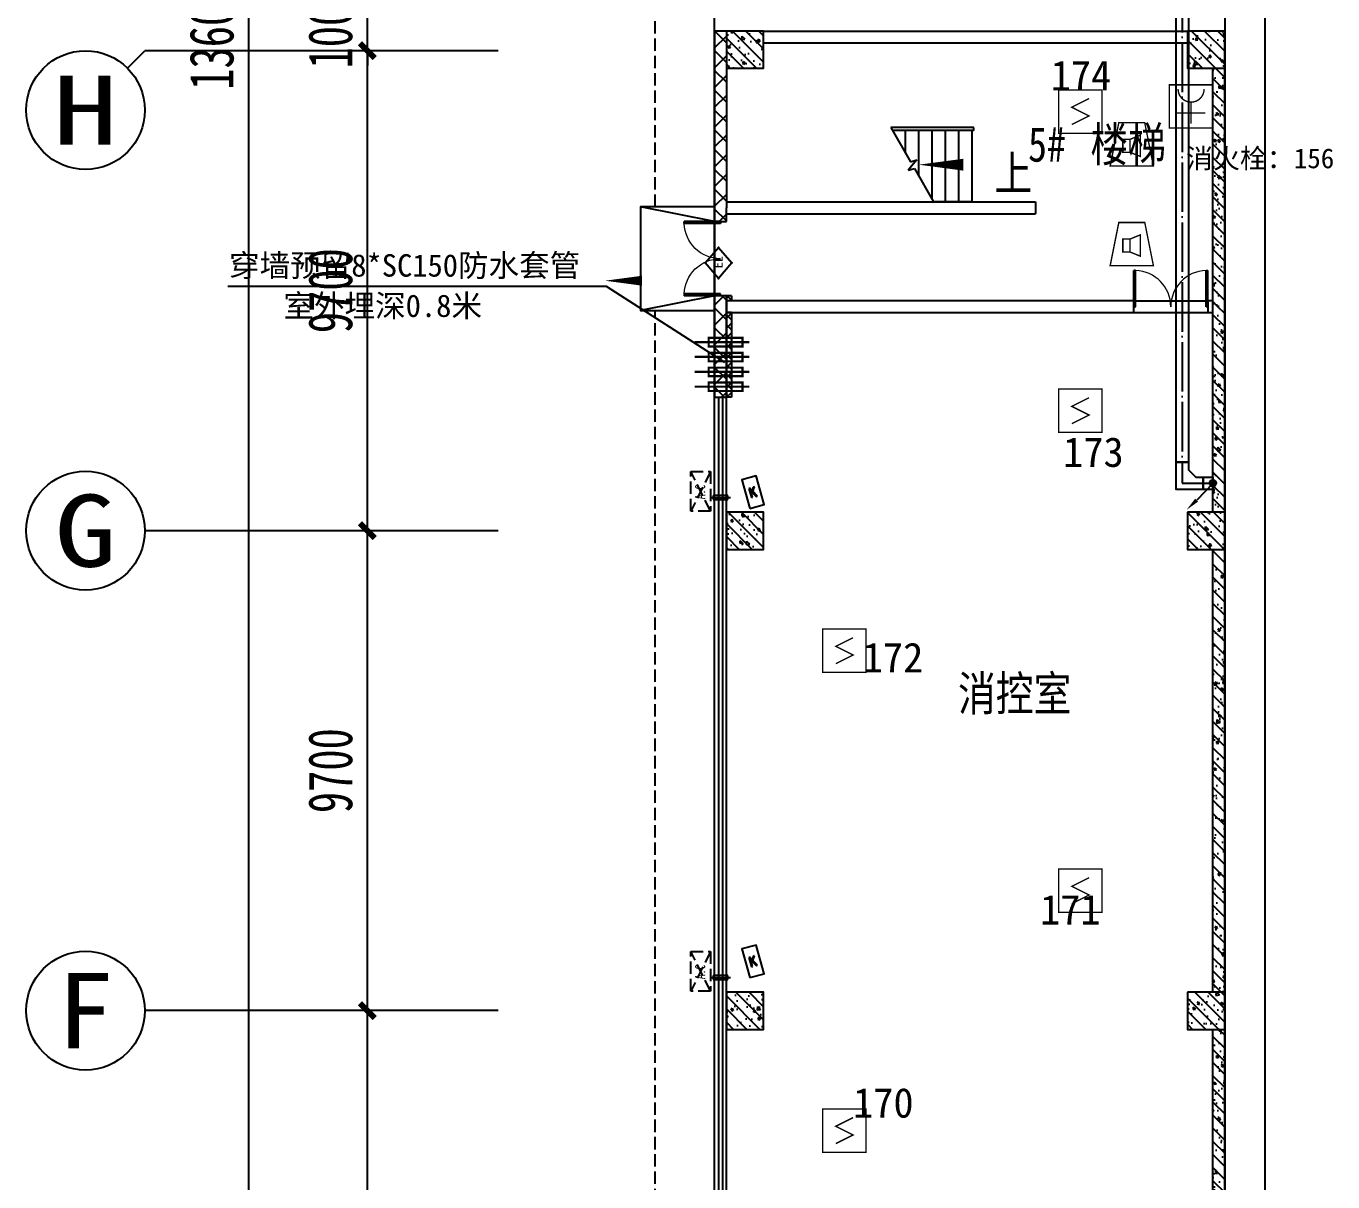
# Model space of a CAD drawing. Header units: millimetres. Extents: x -633009578 to 5705885, y -633235091 to 2571734.
# Drawn here: x 2777554 to 2803976, y 2316911 to 2340267 of the extents above; entities that cross this region are included whole.
import ezdxf
from ezdxf.enums import TextEntityAlignment as Align

# ---------------------------------------------------------------- set-up
doc = ezdxf.new("R2010")
doc.units = ezdxf.units.MM
doc.header["$LTSCALE"] = 1000
doc.header["$MEASUREMENT"] = 0
doc.linetypes.add('DASH', pattern=[0.35, 0.25, -0.1])
doc.linetypes.add('DOTE', pattern=[2.4200000000000004, 2, -0.2, 0.02, -0.2])
doc.layers.get('0').update_dxf_attribs({"color": 9})
for name, color, linetype in [('000000000000电气', 7, 'Continuous'), ('3T_WOOD', 21, 'Continuous'), ('A-COLUM(柱)', 255, 'Continuous'), ('A-DI-S(箭头)', 76, 'Continuous'), ('A-DOOR(门）', 4, 'Continuous'), ('A-EQPM(设备)', 15, 'Continuous'), ('A-F-AREA(计算)', 5, 'Continuous'), ('A-HATH(填充)', 8, 'Continuous'), ('A-LM-QPM(设备)', 8, 'Continuous'), ('A-ST-O(室外)', 54, 'Continuous'), ('A-STAR(楼梯)', 51, 'Continuous'), ('A-TEXT(房间)', 243, 'Continuous'), ('A-WA-J(剪力墙)', 254, 'Continuous'), ('A-WALL(墙)', 255, 'Continuous'), ('A-WINDOW（窗）', 4, 'Continuous'), ('AXIS_TEXT', 7, 'Continuous'), ('C-AXIS(轴号)', 3, 'Continuous'), ('DIM_SYMB', 3, 'Continuous'), ('WALL', 9, 'Continuous'), ('电-弱电平面-箭头', 3, 'Continuous'), ('电-强电平面-标注', 3, 'Continuous'), ('电-强电平面-线缆', 3, 'Continuous'), ('电-桥架', 4, 'Continuous'), ('设备-安防', 3, 'Continuous'), ('设备-消防', 3, 'Continuous')]:
    doc.layers.add(name, color=color, linetype=linetype)
doc.styles.add('_TCH_AXIS', font='simhei.ttf', dxfattribs={"bigfont": 'GBCBIG'})
doc.styles.add('_TCH_DIM', font='simhei.ttf', dxfattribs={"width": 0.8, "bigfont": 'hztxt.shx'})
doc.styles.add('_TCH_DIM_T3', font='simhei.ttf', dxfattribs={"width": 0.707, "bigfont": 'GBCBIG'})
doc.styles.add('_TEL_DIM', font='simhei.ttf', dxfattribs={"height": 3.5, "bigfont": 'HZTXT'})
doc.styles.add('COMPLEX', font='simhei.ttf')
doc.styles.add('ELEC-DIM', font='simhei.ttf')
doc.styles.add('IDQSTYLE', font='simhei.ttf', dxfattribs={"width": 0.707, "bigfont": 'hztxt.shx'})
doc.styles.add('TXT', font='simhei.ttf', dxfattribs={"width": 0.8, "bigfont": 'hztxt.shx'})
doc.styles.add('宋体', font='simhei.ttf')
doc.dimstyles.new('_TCH_ARCH&&300', dxfattribs={"dimtxt": 892.5, "dimasz": 300, "dimexe": 750, "dimexo": 900, "dimgap": 300, "dimtad": 1, "dimdec": 0, "dimzin": 0, "dimdsep": 46, "dimtxsty": '_TCH_DIM_T3', "dimblk": 'ARCHTICK', "dimcen": 0.09, "dimclrt": 7, "dimazin": 2, "dimtfac": 1, "dimtdec": 0, "dimtix": 1, "dimtmove": 2, "dimatfit": 3, "dimfxl": 1, "dimtolj": 1, "dimtzin": 0, "dimarcsym": 0})
pattern_1 = [(45, (-830457.9205473666, -3.184366441797465), (-100.0001016555733, 100.0001016555733), []), (135, (-830457.9205473666, -3.184366441797465), (-100.0001016555733, -100.0001016555733), [])]
pattern_2 = [(45, (-830357.9205473666, -3.184366441797465), (-200.0002033111466, 200.0002033111467), []), (135, (-830357.9205473666, -3.184366441797465), (-200.0002033111467, -200.0002033111466), [])]
pattern_3 = [(315, (0, 0), (132.5825214724777, 132.5825214724776), []), (320, (0, 0), (-47.06410123694653, -537.9451369505651), [56.25, -618.75]), (625, (0, 0), (564.1441002750089, 104.0635002097499), [45, -495]), (370.4514, (-3.922005000000009, -44.82876), (517.079656545715, -433.8820362855164), [47.8051425, -525.856584]), (316.1842, (150, -2.755455298081545e-14), (-124.1392607467639, -800.4307864692332), [84.375, -928.125]), (366.6356, (139.65501975, -66.70255875000004), (730.5884031753312, -700.9970291615274), [71.707716, -788.78475]), (621.1842000000001, (150, -2.755455298081545e-14), (730.588950693994, -700.9964588502198), [67.5, -742.5]), (291, (112.5, -75.00000000000001), (-301.9641679990041, -447.6802890888463), [56.25, -618.75]), (596, (112.5, -75.00000000000001), (543.8625337851396, -182.4864989411868), [45, -495]), (341.4514, (87.3362955, -112.30667475), (241.8978725324643, -630.1669714361175), [47.8051425, -525.856584]), (307.5, (0, 0), (249.6703903734836, -9.119891487967951), [0, -488.9999999999999, 0, -502.5, 0, -496.875]), (277.5, (0, 0), (295.8087839117703, -197.3021530816116), [0, -286.5, 0, -477.75, 0, -189.375]), (237.5, (3.072332657360922e-14, 167.25), (-16.91615380078498, -400.3668271293068), [0, -187.5, 0, -585, 0, -776.25]), (227.5, (4.450060306401695e-14, 242.25), (75.07873674923819, -437.3896270067897), [0, -243.75, 0, -388.5, 0, -551.25])]

# ---------------------------------------------------------------- blocks, each defined once
blk = doc.blocks.new('_ArchTick')
at = {"color": 0, "linetype": 'ByBlock', "const_width": 0.4}
blk.add_lwpolyline([(-0.5, -0.5), (0.5, 0.5)], dxfattribs=at)
blk = doc.blocks.new('*D314')
at = {"layer": 'C-AXIS(轴号)', "color": 0, "lineweight": -2, "transparency": 16777216}
for p, q in [((1091976.748846702, 1637418.591094813), (1089481.408816443, 1637418.591094813)), ((1090231.408816443, 1627718.591094813), (1090231.408816443, 1637418.591094813)), ((1091976.748846702, 1627718.591094813), (1089481.408816443, 1627718.591094813))]:
    blk.add_line(p, q, dxfattribs=at)
at = {"layer": 'Defpoints', "color": 0, "transparency": 16777216}
for p in [(1090231.408816443, 1637418.591094813), (1092876.748846702, 1637418.591094813), (1092876.748846702, 1627718.591094813)]:
    blk.add_point(p, dxfattribs=at)
at = {"layer": 'C-AXIS(轴号)', "color": 0, "linetype": 'ByBlock', "lineweight": -2, "transparency": 16777216, "xscale": 300, "yscale": 300, "zscale": 300}
for p, rotation in [((1090231.408816443, 1637418.591094813), 90), ((1090231.408816443, 1627718.591094813), 270)]:
    blk.add_blockref('_ArchTick', p, dxfattribs=dict(at, rotation=rotation))
at = {"layer": 'C-AXIS(轴号)', "color": 7, "transparency": 16777216, "insert": (1089485.158816443, 1632568.591094813), "char_height": 892.5, "attachment_point": 5, "rotation": 90, "style": '_TCH_DIM_T3'}
blk.add_mtext('\\A1;9700', dxfattribs=at)
blk = doc.blocks.new('*D315')
at = {"layer": 'C-AXIS(轴号)', "color": 0, "lineweight": -2, "transparency": 16777216}
for p, q in [((1091976.748846702, 1647118.591094813), (1089481.408816443, 1647118.591094813)), ((1090231.408816443, 1637418.591094813), (1090231.408816443, 1647118.591094813)), ((1091976.748846702, 1637418.591094813), (1089481.408816443, 1637418.591094813))]:
    blk.add_line(p, q, dxfattribs=at)
at = {"layer": 'Defpoints', "color": 0, "transparency": 16777216}
for p in [(1090231.408816443, 1647118.591094813), (1092876.748846702, 1647118.591094813), (1092876.748846702, 1637418.591094813)]:
    blk.add_point(p, dxfattribs=at)
at = {"layer": 'C-AXIS(轴号)', "color": 0, "linetype": 'ByBlock', "lineweight": -2, "transparency": 16777216, "xscale": 300, "yscale": 300, "zscale": 300}
for p, rotation in [((1090231.408816443, 1647118.591094813), 90), ((1090231.408816443, 1637418.591094813), 270)]:
    blk.add_blockref('_ArchTick', p, dxfattribs=dict(at, rotation=rotation))
at = {"layer": 'C-AXIS(轴号)', "color": 7, "transparency": 16777216, "insert": (1089485.158816443, 1642268.591094813), "char_height": 892.5, "attachment_point": 5, "rotation": 90, "style": '_TCH_DIM_T3'}
blk.add_mtext('\\A1;9700', dxfattribs=at)
blk = doc.blocks.new('*D316')
at = {"layer": 'C-AXIS(轴号)', "color": 0, "lineweight": -2, "transparency": 16777216}
for p, q in [((1091976.748846702, 1656818.591094813), (1089481.408816443, 1656818.591094813)), ((1090231.408816443, 1647118.591094813), (1090231.408816443, 1656818.591094813)), ((1091976.748846702, 1647118.591094813), (1089481.408816443, 1647118.591094813))]:
    blk.add_line(p, q, dxfattribs=at)
at = {"layer": 'Defpoints', "color": 0, "transparency": 16777216}
for p in [(1090231.408816443, 1656818.591094813), (1092876.748846702, 1656818.591094813), (1092876.748846702, 1647118.591094813)]:
    blk.add_point(p, dxfattribs=at)
at = {"layer": 'C-AXIS(轴号)', "color": 0, "linetype": 'ByBlock', "lineweight": -2, "transparency": 16777216, "xscale": 300, "yscale": 300, "zscale": 300}
for p, rotation in [((1090231.408816443, 1656818.591094813), 90), ((1090231.408816443, 1647118.591094813), 270)]:
    blk.add_blockref('_ArchTick', p, dxfattribs=dict(at, rotation=rotation))
at = {"layer": 'C-AXIS(轴号)', "color": 7, "transparency": 16777216, "insert": (1089485.158816443, 1651968.591094813), "char_height": 892.5, "attachment_point": 5, "rotation": 90, "style": '_TCH_DIM_T3'}
blk.add_mtext('\\A1;9700', dxfattribs=at)
blk = doc.blocks.new('*D317')
at = {"layer": 'C-AXIS(轴号)', "color": 0, "lineweight": -2, "transparency": 16777216}
for p, q in [((1090231.408816443, 1657818.591094813), (1090231.408816443, 1658118.591094813)), ((1091976.748846702, 1657818.591094813), (1089481.408816443, 1657818.591094813)), ((1090231.408816443, 1656818.591094813), (1090231.408816443, 1657818.591094813)), ((1091976.748846702, 1656818.591094813), (1089481.408816443, 1656818.591094813)), ((1090231.408816443, 1656818.591094813), (1090231.408816443, 1656518.591094813))]:
    blk.add_line(p, q, dxfattribs=at)
at = {"layer": 'Defpoints', "color": 0, "transparency": 16777216}
for p in [(1090231.408816443, 1657818.591094813), (1092876.748846702, 1657818.591094813), (1092876.748846702, 1656818.591094813)]:
    blk.add_point(p, dxfattribs=at)
at = {"layer": 'C-AXIS(轴号)', "color": 0, "linetype": 'ByBlock', "lineweight": -2, "transparency": 16777216, "xscale": 300, "yscale": 300, "zscale": 300}
for p, rotation in [((1090231.408816443, 1657818.591094813), 270), ((1090231.408816443, 1656818.591094813), 90)]:
    blk.add_blockref('_ArchTick', p, dxfattribs=dict(at, rotation=rotation))
at = {"layer": 'C-AXIS(轴号)', "color": 7, "transparency": 16777216, "insert": (1089485.158816443, 1657318.591094813), "char_height": 892.5, "attachment_point": 5, "rotation": 90, "style": '_TCH_DIM_T3'}
blk.add_mtext('\\A1;1000', dxfattribs=at)
blk = doc.blocks.new('*D325')
at = {"layer": 'C-AXIS(轴号)', "color": 0, "lineweight": -2, "transparency": 16777216}
for p, q in [((1091976.748846702, 1725358.591094822), (1087081.408816443, 1725358.591094822)), ((1087831.408816443, 1589278.591094822), (1087831.408816443, 1725358.591094822)), ((1091976.748846702, 1589278.591094822), (1087081.408816443, 1589278.591094822))]:
    blk.add_line(p, q, dxfattribs=at)
at = {"layer": 'Defpoints', "color": 0, "transparency": 16777216}
for p in [(1087831.408816443, 1725358.591094822), (1092876.748846702, 1725358.591094822), (1092876.748846702, 1589278.591094822)]:
    blk.add_point(p, dxfattribs=at)
at = {"layer": 'C-AXIS(轴号)', "color": 0, "linetype": 'ByBlock', "lineweight": -2, "transparency": 16777216, "xscale": 300, "yscale": 300, "zscale": 300}
for p, rotation in [((1087831.408816443, 1725358.591094822), 90), ((1087831.408816443, 1589278.591094822), 270)]:
    blk.add_blockref('_ArchTick', p, dxfattribs=dict(at, rotation=rotation))
at = {"layer": 'C-AXIS(轴号)', "color": 7, "transparency": 16777216, "insert": (1087085.158816443, 1657318.591094822), "char_height": 892.5, "attachment_point": 5, "rotation": 90, "style": '_TCH_DIM_T3'}
blk.add_mtext('\\A1;136080', dxfattribs=at)
blk = doc.blocks.new('_AXISO')
blk.add_circle((0, 0), 0.5)
at = {"layer": 'AXIS_TEXT', "style": 'COMPLEX', "width": 1.041666666666667}
blk.add_attdef('A', text='', height=0.56, dxfattribs=at).set_placement((-0.25, -0.28), (0.25, -0.28), align=Align.FIT)
blk = doc.blocks.new('1fdasdas')
at = {"layer": 'A-EQPM(设备)', "linetype": 'DASH'}
for p, q in [((800.000240216963, -0.0003133723512291908), (0.0002401703968644142, 399.9996865927242)), ((0.0002401703968644142, -0.0003133723512291908), (800.000240216963, 399.9996865927242))]:
    blk.add_line(p, q, dxfattribs=at)
blk.add_lwpolyline([(0.0002401703968644142, 399.9996865927242), (800.000240216963, 399.9996865927242), (800.000240216963, -0.0003133723512291908), (0.0002401703968644142, -0.0003133723512291908)], close=True, dxfattribs=at)
at = {"layer": 'A-EQPM(设备)', "style": '_TCH_DIM', "width": 0.7058823529411765}
blk.add_text('A.C', height=204, dxfattribs=at).set_placement((239.6609672275372, 108.2505295248702))
blk = doc.blocks.new('31231')
at = {"layer": 'A-EQPM(设备)', "linetype": 'DASH', "ltscale": 500}
blk.add_lwpolyline([(46923.81837394973, 1033154.040788963), (47003.81837394973, 1033154.040788963), (47003.81837394973, 1032854.040788963), (46923.81837394973, 1032854.040788963)], close=True, dxfattribs=at)
blk.add_lwpolyline([(46963.81837394973, 1033204.040788963), (46963.81837394973, 1032804.040788963)], dxfattribs=at)
blk = doc.blocks.new('VdFDAFDFfasdgfswgre')
at = {"layer": 'A-LM-QPM(设备)'}
for p, q in [((-18.82899837940931, -406.182118716184), (32.44091908354312, -219.865729555022)), ((32.44091908354312, -219.865729555022), (56.36419694311917, -226.448856712319)), ((56.36419694311917, -226.448856712319), (37.18157476373017, -296.1590703437105)), ((49.2817729152739, -324.0305588338524), (125.9159782715142, -245.5878820237704)), ((153.1663345098495, -253.0865434217267), (58.93851659074426, -349.0140868732706)), ((125.9159782715142, -245.5878820237704), (153.1663345098495, -253.0865434217267)), ((5.094279481098056, -412.765245873481), (-18.82899837940931, -406.182118716184)), ((26.97990751266479, -333.232229411602), (5.094279481098056, -412.765245873481)), ((49.2817729152739, -324.0305588338524), (26.97990751266479, -333.232229411602)), ((26.97990751266479, -333.232229411602), (49.2817729152739, -324.0305588338524)), ((67.04131023027003, -429.8116214922629), (26.97990751266479, -333.232229411602)), ((37.18157476373017, -296.1590703437105), (49.2817729152739, -324.0305588338524)), ((58.93851659074426, -349.0140868732706), (97.61874484550208, -438.2258171304129)), ((97.61874484550208, -438.2258171304129), (67.04131023027003, -429.8116214922629))]:
    blk.add_line(p, q, dxfattribs=at)
blk.add_lwpolyline([(0, 0), (289.248551459983, -79.59444376500323), (130.0596639309078, -658.0915466849692), (-159.1888875309378, -578.4971029208973)], close=True, dxfattribs=at)
blk = doc.blocks.new('$DorLib2D$00000002')
for p, q in [((-0.5, -5.684341886080802e-17), (-0.5000000000000007, 0.4875)), ((-0.4750000000000007, 0.4875), (-0.5000000000000007, 0.4875)), ((-0.475, -2.842170943040401e-17), (-0.4750000000000007, 0.4875)), ((0.475, -2.842170943040401e-17), (0.4750000000000007, 0.4875)), ((0.4750000000000007, 0.4875), (0.5000000000000007, 0.4875)), ((0.5, -5.684341886080802e-17), (0.5000000000000007, 0.4875)), ((-0.5, -5.684341886080802e-17), (-0.475, -2.842170943040401e-17)), ((0.5, -5.684341886080802e-17), (0.475, -2.842170943040401e-17))]:
    blk.add_line(p, q)
at = {"lineweight": 13}
for centre, start, end in [((-0.4875, -4.263256414560601e-17), 0, 88.53071641864632), ((0.4875, -4.263256414560601e-17), 91.4692835813537, 180)]:
    blk.add_arc(centre, 0.4875, start, end, dxfattribs=at)
blk = doc.blocks.new('$WINLIB2D$00000001')
at = {"color": 0}
for points in [[(-0.4999999999999964, 0.5000000000000142), (-0.4999999999999964, -0.4999999999999858)], [(-0.4999999999999964, 0.5000000000000142), (0.5000000000000036, 0.5000000000000142)], [(0.5000000000000036, -0.4999999999999858), (0.5000000000000036, 0.5000000000000142)], [(0.5000000000000036, 0.1666666666666714), (-0.4999999999999964, 0.1666666666666714)], [(0.5000000000000036, -0.1666666666666572), (-0.4999999999999964, -0.1666666666666572)], [(-0.4999999999999964, -0.4999999999999858), (0.5000000000000036, -0.4999999999999858)]]:
    blk.add_lwpolyline(points, dxfattribs=at)
blk = doc.blocks.new('_FZH')
h = blk.add_hatch()
h.set_pattern_fill('钢筋混凝土', color=256, scale=0.1, style=0)
h.set_pattern_definition([(45, (0, 0), (-0.1767766952966369, 0.1767766952966369), []), (50, (0, 0), (0.7172601826007535, -0.06275213498259512), [0.07500000000000001, -0.8250000000000001]), (355, (0, 0), (-0.138751333613, 0.7521921337000119), [0.06, -0.66]), (100.4514, (0.05977168000000001, -0.00522934), (0.5785093817140216, 0.6894395420609536), [0.06374019, -0.701142112]), (46.1842, (0, 0.2), (1.067241048625645, -0.1655190143290181), [0.1125, -1.2375]), (96.6356, (0.088936745, 0.186206693), (0.9346627055487033, 0.9741178709004418), [0.095610288, -1.051713]), (351.1842, (0, 0.2), (0.9346619451336272, 0.9741186009253247), [0.09000000000000001, -0.9900000000000001]), (21, (0.1, 0.15), (0.5969070521184617, -0.4026188906653388), [0.07500000000000001, -0.8250000000000001]), (326, (0.1, 0.15), (0.2433153319215824, 0.7251500450468529), [0.06, -0.66]), (71.4514, (0.149742233, 0.116448394), (0.84022262858149, 0.3225304967099524), [0.06374019, -0.701142112]), (37.50000000000001, (0, 0), (0.01215985531729062, 0.3328938538313115), [0, -0.652, 0, -0.67, 0, -0.6625000000000001]), (7.499999999999999, (0, 0), (0.2630695374421486, 0.3944117118823603), [0, -0.382, 0, -0.637, 0, -0.2525]), (-32.5, (-0.223, 0), (0.533822436172409, -0.02255487173437976), [0, -0.25, 0, -0.78, 0, -1.035]), (-42.5, (-0.323, 0), (0.5831861693423862, 0.1001049823323177), [0, -0.325, 0, -0.518, 0, -0.735])])
h.paths.add_polyline_path([(-0.5, -0.5), (0.5, -0.5), (0.5, 0.5), (-0.5, 0.5)])
blk.add_lwpolyline([(-0.5, -0.5), (0.5, -0.5), (0.5, 0.5), (-0.5, 0.5)], close=True)
blk = doc.blocks.new('HC001224')
at = {"color": 0, "linetype": 'Continuous', "const_width": 0.2}
blk.add_lwpolyline([(-3.125, 3.125), (3.125, 3.125), (3.125, -3.125), (-3.125, -3.125)], close=True, dxfattribs=at)
blk.add_lwpolyline([(1.25, 1.875), (-1.25, 0.625), (1.25, -0.625), (-1.25, -1.875)], dxfattribs=at)
at = {"color": 0, "style": 'IDQSTYLE', "width": 0.7}
blk.add_attdef('PSFHATT', (5.125, -3.125), '', height=2.5, dxfattribs=at)
blk = doc.blocks.new('HC001213')
at = {"color": 0, "linetype": 'Continuous', "const_width": 0.2}
blk.add_lwpolyline([(-1.875, 3.125), (1.875, 3.125), (3.125, -3.125), (-3.125, -3.125)], close=True, dxfattribs=at)
for points in [[(-1.293653517016746, 0.7382802506738564), (-0.243653517016746, 0.7382802506738564), (-0.243653517016746, -1.136719749326144), (-1.293653517016746, -1.136719749326144), (-1.293653517016746, 0.7382802506738564)], [(-0.243653517016746, 0.7382802506738564), (1.231346482983254, 1.338280250673856), (1.231346482983254, -1.736719749326144), (-0.243653517016746, -1.136719749326144)]]:
    blk.add_lwpolyline(points, dxfattribs=at)
at = {"color": 0, "style": 'IDQSTYLE', "width": 0.7}
blk.add_attdef('PSFHATT', (5.125, -3.125), '', height=2.5, dxfattribs=at)
blk = doc.blocks.new('HC001552')
at = {"color": 0, "linetype": 'Continuous', "const_width": 0.2}
blk.add_lwpolyline([(-3.125, 3.125), (3.125, 3.125), (3.125, -3.125), (-3.125, -3.125)], close=True, dxfattribs=at)
blk.add_lwpolyline([(-1.875, 2.5, 0.1989123673796508), (-1.325825214724788, 1.174174785275256, 0.1989123673796632), (-1.010554351787499e-15, 0.625, 0.1989123673796561), (1.325825214724758, 1.174174785275198, 0.1989123673796527), (1.875, 2.5)], format="xyb", dxfattribs=at)
for points in [[(-1.4210854715202e-14, 0.625), (0, -2.5)], [(-2.062500000000007, -0.9375000000000071), (2.062499999999993, -0.9374999999999931)]]:
    blk.add_lwpolyline(points, dxfattribs=at)
at = {"color": 0, "style": 'IDQSTYLE', "width": 0.7}
blk.add_attdef('PSFHATT', (5.125, -3.125), '', height=2.5, dxfattribs=at)
blk = doc.blocks.new('*X3')
at = {"color": 0, "linetype": 'Continuous'}
for p, q in [((192.587376364835, 446.7215535232801), (193.8713933576327, 448.0055705160779)), ((192.6509968705344, 446.3609099602676), (194.2320369206452, 447.9419500103785)), ((192.6864539319484, 447.2448951591055), (193.3480517218074, 447.9064929489645)), ((192.7889704286661, 446.0746194496875), (194.5183274312254, 447.8039764522467)), ((192.9823694457329, 445.8437543980423), (194.7491924828706, 447.61057743518)), ((193.2275231399996, 445.664644023597), (194.9283028573159, 447.3654237409133)), ((193.5311577474, 445.5440145622856), (195.0489323186273, 447.0617891335129)), ((193.9202347052458, 445.5088274514194), (195.0841194294935, 446.6727121756671)), ((194.6075199946775, 445.7718486721392), (194.8210982087737, 445.9854268862354))]:
    blk.add_line(p, q, dxfattribs=at)
blk = doc.blocks.new('HC001442')
at = {"color": 0, "linetype": 'Continuous'}
blk.add_line((2.614797267597169e-12, -0.0577611932696982), (-3.1054929004722, -3.232738715066034), dxfattribs=at)
blk.add_lwpolyline([(-3.1054929004722, -3.232738715066034, 0.8, 0, 0), (-5.057392361375946, -5.119309791709952, 0, 0, 0)], format="xyseb", dxfattribs=at)
blk.add_circle((0, 0), 0.625, dxfattribs=at)
at = {"color": 0, "linetype": 'Continuous', "xscale": 0.5, "yscale": 0.5, "zscale": 0.5}
blk.add_blockref('*X3', (-96.91845018383279, -223.3780232566237), dxfattribs=at)
at = {"color": 0, "style": 'IDQSTYLE', "width": 0.7}
blk.add_attdef('PSFHATT', (2.62500001, -5.119309791709952), '', height=2.5, dxfattribs=at)
blk = doc.blocks.new('$equip$00002474')
for p, q in [((-0.519992380955955, 1.000000338535756e-05), (7.619048119522631e-06, 0.4400100000020757)), ((7.619048119522631e-06, 0.4400100000020757), (0.5200076190521941, 1.000000338535756e-05)), ((7.619048119522631e-06, -0.4399899999989429), (-0.519992380955955, 1.000000338535756e-05)), ((0.5200076190521941, 1.000000338535756e-05), (7.619048119522631e-06, -0.4399899999989429))]:
    blk.add_line(p, q)
at = {"const_width": 0.04}
blk.add_lwpolyline([(7.619048119522631e-06, 0.4400100000020757), (-0.519992380955955, 1.000000338535756e-05), (7.619048119522631e-06, -0.4399899999989429), (0.5200076190521941, 1.000000338535756e-05), (7.619048119522631e-06, 0.4400100000020757), (-0.519992380955955, 1.000000338535756e-05)], dxfattribs=at)
for p in [(7.619048119522631e-06, 0.4400100000020757), (-0.519992380955955, 1.000000338535756e-05), (0.5200076190521941, 1.000000338535756e-05), (7.619048119522631e-06, -0.4399899999989429)]:
    blk.add_point(p)
at = {"color": 7, "style": '_TEL_DIM'}
blk.add_attdef('$TEXT$', text='', height=0.3, dxfattribs=at).set_placement((0.02805548798642121, 0.01213281898526475), align=Align.MIDDLE_CENTER)
at = {"color": 7, "style": '_TEL_DIM', "flags": 1}
blk.add_attdef('A', text='', height=2e-05, dxfattribs=at).set_placement((0, 0), align=Align.MIDDLE_CENTER)
blk = doc.blocks.new('负一层平面图9')
h = blk.add_hatch()
h.set_pattern_fill('钢筋混凝土', color=256, scale=75, angle=270, style=0)
h.set_pattern_definition(pattern_3)
h.paths.add_polyline_path([(1107326.098288443, 1653645.406728169), (1107566.098288443, 1653645.406728169), (1107566.098288443, 1656465.40672838), (1107326.098288443, 1656465.40672838)])
h = blk.add_hatch()
h.set_pattern_fill('钢筋混凝土', color=256, scale=75, angle=270, style=0)
h.set_pattern_definition(pattern_3)
h.paths.add_polyline_path([(1107326.098288443, 1651645.406728168), (1107566.098288443, 1651645.406728168), (1107566.098288443, 1653645.406728169), (1107326.098288443, 1653645.406728169)])
h = blk.add_hatch()
h.set_pattern_fill('钢筋混凝土', color=256, scale=75, angle=270, style=0)
h.set_pattern_definition(pattern_3)
h.paths.add_polyline_path([(1107326.098288443, 1647490.40672838), (1107566.098288443, 1647490.40672838), (1107566.098288443, 1651645.406728168), (1107326.098288443, 1651645.406728168)])
h = blk.add_hatch()
h.set_pattern_fill('钢筋混凝土', color=256, scale=75, angle=270, style=0)
h.set_pattern_definition(pattern_3)
h.paths.add_polyline_path([(1107566.098288361, 1646740.40672838), (1107326.098288361, 1646740.40672838), (1107326.098288361, 1637790.40672838), (1107566.098288361, 1637790.40672838)])
h = blk.add_hatch()
h.set_pattern_fill('钢筋混凝土', color=256, scale=75, angle=270, style=0)
h.set_pattern_definition(pattern_3)
h.paths.add_polyline_path([(1107566.098288361, 1637040.40672838), (1107326.098288361, 1637040.40672838), (1107326.098288361, 1628090.40672838), (1107566.098288361, 1628090.40672838)])
at = {"layer": 'A-HATH(填充)'}
h = blk.add_hatch(dxfattribs=at)
h.set_pattern_fill('多孔材料', color=256, scale=100, style=0)
h.set_pattern_definition(pattern_2)
h.paths.add_polyline_path([(1097251.098288361, 1657215.40672838), (1097251.098288361, 1653645.406728135), (1097491.098288361, 1653645.406728135), (1097491.098288361, 1657215.40672838)])
h = blk.add_hatch(dxfattribs=at)
h.set_pattern_fill('多孔材料', color=256, scale=100, style=0)
h.set_pattern_definition(pattern_2)
h.paths.add_polyline_path([(1097251.098288361, 1653645.406728135), (1097251.098288366, 1653365.406727003), (1097491.098288367, 1653365.406727003), (1097491.098288361, 1653645.406728135)])
h = blk.add_hatch(dxfattribs=at)
h.set_pattern_fill('多孔材料', color=256, scale=100, style=0)
h.set_pattern_definition(pattern_2)
h.paths.add_polyline_path([(1097251.098288366, 1651865.406727003), (1097251.098288366, 1649815.406728529), (1097491.098288367, 1649815.406728529), (1097491.098288367, 1651865.406727003)])
h = blk.add_hatch(dxfattribs=at)
h.set_pattern_fill('多孔材料', color=256, scale=50, style=0)
h.set_pattern_definition(pattern_1)
h.paths.add_polyline_path([(1097491.098288353, 1651865.406727003), (1097491.098288353, 1651765.406727924), (1097591.098288353, 1651765.406727924), (1097591.098288353, 1651865.406727003)])
h = blk.add_hatch(dxfattribs=at)
h.set_pattern_fill('多孔材料', color=256, scale=50, style=0)
h.set_pattern_definition(pattern_1)
h.paths.add_polyline_path([(1097491.098288351, 1651525.40672819), (1097491.098288349, 1649815.406728285), (1097591.098288349, 1649815.406728285), (1097591.098288351, 1651525.40672819)])
at = {"layer": 'A-DI-S(箭头)'}
blk.add_lwpolyline([(1108377.552594071, 1727829.142712386), (1108377.552594071, 1664191.024720457), (1108902.552594071, 1663999.940347468), (1107852.552594071, 1663814.797017724), (1108377.552594071, 1663628.524720457), (1108377.552594071, 1599990.406728529)], dxfattribs=at)
blk.add_lwpolyline([(1096698.446246597, 1652170.730280005, 0, 0, 0), (1095035.446246597, 1652170.730280005, 0, 200, 0), (1095785.446246597, 1652170.730280005, 0, 0, 0)], format="xyseb", dxfattribs=at)
at = {"layer": 'A-DOOR(门）'}
for p, q in [((1097251.098288361, 1653365.406727067), (1097251.098288361, 1651865.406727067)), ((1105726.098288682, 1651765.406728169), (1107226.098288682, 1651765.406728169)), ((1105726.098288682, 1651525.406728169), (1107226.098288682, 1651525.406728169))]:
    blk.add_line(p, q, dxfattribs=at)
at = {"layer": 'A-F-AREA(计算)'}
blk.add_lwpolyline([(1107566.098287924, 1589275.406728539), (1097251.098288353, 1589275.406728539), (1097251.098288353, 1725355.406728381), (1107566.098287924, 1725355.406728381)], close=True, dxfattribs=at)
at = {"layer": 'A-ST-O(室外)', "linetype": 'DASH'}
for points in [[(1096051.098288401, 1653665.406727061), (1096051.0982884, 1658165.40672838)], [(1096051.098288417, 1627615.406728388), (1096051.098288402, 1651565.406727216)]]:
    blk.add_lwpolyline(points, dxfattribs=at)
at = {"layer": 'A-STAR(楼梯)'}
for p, q in [((1102461.098288408, 1655265.406728169), (1100813.085586641, 1655265.406728097)), ((1100813.085586516, 1655265.406728169), (1101211.157716702, 1654575.925573957)), ((1102491.098288408, 1655265.406728169), (1100813.085586523, 1655265.406728156)), ((1102491.098288408, 1655205.406728169), (1100847.726602624, 1655205.406728243)), ((1101111.098288433, 1654749.233587553), (1101111.098288571, 1655205.406728226)), ((1101381.09828865, 1654281.579868412), (1101381.098288571, 1655205.406728214)), ((1101651.0982884, 1653813.926150558), (1101651.098288245, 1655205.406728202)), ((1101921.098288408, 1653765.406728169), (1101921.098288571, 1655205.40672819)), ((1102191.098288408, 1653765.406728169), (1102191.098288571, 1655205.406728177)), ((1102461.098288408, 1653765.406728169), (1102461.098288245, 1655205.406728165)), ((1102491.098288408, 1655205.406728169), (1102491.098288408, 1655265.406728169)), ((1101341.557703868, 1654610.866143629), (1101168.665469501, 1654404.82120219)), ((1101211.157716702, 1654575.925573957), (1101341.557703868, 1654610.866143629)), ((1101168.665469501, 1654404.82120219), (1101291.017023084, 1654437.605197846)), ((1101291.017023084, 1654437.605197846), (1101679.1109903, 1653765.406728169)), ((1102461.098288408, 1653765.406728169), (1101679.110989909, 1653765.406728262))]:
    blk.add_line(p, q, dxfattribs=at)
for points in [[(1097251.098288367, 1653665.406727061), (1095751.098288367, 1653665.406727061), (1095751.098288367, 1651565.406727216), (1097251.098288361, 1651565.406727216)], [(1097251.09828836, 1653365.406727109), (1095751.098288356, 1653665.40623298)], [(1097251.09828836, 1651865.406727168), (1095751.098288356, 1651565.407221298)]]:
    blk.add_lwpolyline(points, dxfattribs=at)
at = {"layer": 'A-WA-J(剪力墙)'}
for p, q in [((1107326.098288443, 1653645.406728169), (1107326.098288443, 1656465.40672838)), ((1107566.098288443, 1653645.406728169), (1107566.098288443, 1656465.40672838)), ((1107326.098288443, 1651645.406728168), (1107326.098288443, 1653645.406728169)), ((1107566.098288443, 1651645.406728168), (1107566.098288443, 1653645.406728169)), ((1107326.098288452, 1647490.406727959), (1107326.098288443, 1651645.406728168)), ((1107566.098288463, 1647490.406727959), (1107566.098288443, 1651645.406728168)), ((1107326.098288359, 1637790.406727959), (1107326.098288355, 1646740.40672861)), ((1107566.098288359, 1637790.406727959), (1107566.098288397, 1646740.40672861)), ((1107326.098288375, 1628090.406727959), (1107326.098288379, 1637040.40672861)), ((1107566.098288324, 1628090.406727959), (1107566.098288348, 1637040.40672861))]:
    blk.add_line(p, q, dxfattribs=at)
at = {"layer": 'A-WALL(墙)'}
for p, q in [((1098241.098288361, 1657215.406728286), (1106816.098288571, 1657215.406728239)), ((1098241.098288361, 1656975.406728286), (1106816.098288571, 1656975.406728294)), ((1097491.098288367, 1653765.40672814), (1103741.098288408, 1653765.406728135)), ((1103741.098288408, 1653765.406728135), (1103741.098288408, 1653525.406728135)), ((1097491.098288367, 1653525.406728141), (1103741.098288408, 1653525.406728135)), ((1097491.098288353, 1651865.406727003), (1097491.098288353, 1651765.406727924)), ((1097591.098288353, 1651865.406727003), (1097491.098288353, 1651865.406727003)), ((1097591.098288353, 1651765.406727924), (1097491.098288353, 1651765.406727924)), ((1105726.0982891, 1651765.406728154), (1097491.098288361, 1651765.406728169)), ((1097491.098288361, 1651765.406728169), (1097491.098288361, 1651525.406728169)), ((1097591.098288353, 1651865.406727003), (1097591.098288353, 1651765.406727924)), ((1105726.0982891, 1651525.406728131), (1105726.0982891, 1651765.406728154)), ((1107326.098288345, 1651765.40672814), (1107226.098288591, 1651765.406728149)), ((1107226.098288591, 1651765.406728149), (1107226.098288591, 1651525.406728126)), ((1097491.098288361, 1651525.406728169), (1105726.0982891, 1651525.406728131)), ((1097491.098288351, 1651525.40672819), (1097491.098288349, 1649815.406728285)), ((1097591.098288351, 1651525.40672819), (1097491.098288351, 1651525.40672819)), ((1097591.098288351, 1651525.40672819), (1097591.098288349, 1649815.406728285)), ((1107226.098288591, 1651525.406728126), (1107326.098288345, 1651525.406728141)), ((1097591.098288349, 1649815.406728285), (1097491.098288349, 1649815.406728285))]:
    blk.add_line(p, q, dxfattribs=at)
at = {"layer": 'C-AXIS(轴号)'}
for p, q in [((1085379.936953866, 1656467.119232237), (1085731.408816443, 1656818.591094813)), ((1092876.748846702, 1656818.591094813), (1085731.408816443, 1656818.591094813)), ((1092876.748846702, 1647118.591094813), (1085731.408816443, 1647118.591094813)), ((1092876.748846702, 1637418.591094813), (1085731.408816443, 1637418.591094813))]:
    blk.add_line(p, q, dxfattribs=at)
at = {"layer": 'DIM_SYMB'}
blk.add_lwpolyline([(1102596.098288408, 1654515.406728169, 0, 0, 0), (1101381.098288408, 1654515.406728169, 0, 240.0000000000001, 0), (1102281.098288408, 1654515.406728169, 0, 0, 0)], format="xyseb", dxfattribs=at)
at = {"layer": 'WALL'}
for p, q in [((1097251.098288361, 1657215.40672838), (1097251.098288361, 1653645.406728135)), ((1097491.098288361, 1657215.40672838), (1097251.098288361, 1657215.40672838)), ((1097491.098288361, 1657215.40672838), (1097491.098288361, 1653645.406728135)), ((1097251.098288361, 1653645.406728135), (1097251.098288366, 1653365.406727003)), ((1097491.098288367, 1653365.406727003), (1097491.098288361, 1653645.406728135)), ((1097251.098288366, 1653365.406727003), (1097491.098288367, 1653365.406727003)), ((1097251.098288366, 1651865.406727003), (1097251.098288366, 1649815.406728529)), ((1097491.098288367, 1651865.406727003), (1097251.098288366, 1651865.406727003)), ((1097491.098288367, 1649815.406728529), (1097491.098288367, 1651865.406727003)), ((1097251.098288366, 1649815.406728529), (1097491.098288367, 1649815.406728529))]:
    blk.add_line(p, q, dxfattribs=at)
at = {"layer": 'A-COLUM(柱)', "xscale": 750, "yscale": 750, "zscale": 750, "rotation": 270}
for p in [(1097866.098288361, 1656840.40672838), (1107191.098288361, 1656840.40672838), (1097866.098288361, 1647115.40672838), (1107191.098288361, 1647115.40672838), (1097866.098288361, 1637415.40672838), (1107191.098288361, 1637415.40672838)]:
    blk.add_blockref('_FZH', p, dxfattribs=at)
at = {"layer": 'A-DOOR(门）', "xscale": -1500, "yscale": 1500, "zscale": 1500, "rotation": 89.99999999999999}
blk.add_blockref('$DorLib2D$00000002', (1097371.098288361, 1652615.406727067), dxfattribs=at)
at = {"layer": 'A-DOOR(门）', "xscale": 1500, "yscale": 1500, "zscale": 1500}
blk.add_blockref('$DorLib2D$00000002', (1106476.098288682, 1651645.406728169), dxfattribs=at)
at = {"layer": 'A-EQPM(设备)', "color": 6, "rotation": 90}
for p in [(1097170.499686612, 1647513.815393341), (1097170.499686612, 1637813.815393341)]:
    blk.add_blockref('1fdasdas', p, dxfattribs=at)
at = {"layer": 'A-EQPM(设备)', "color": 6, "xscale": -1, "rotation": 89.99999999999999}
for p in [(2130375.139077323, 1694754.22510233), (2130375.139077323, 1685054.22510233)]:
    blk.add_blockref('31231', p, dxfattribs=at)
at = {"layer": 'A-LM-QPM(设备)', "xscale": -1, "rotation": 180}
for p in [(1097963.612285574, 1647566.429559482), (1097963.612285574, 1638086.156277593)]:
    blk.add_blockref('VdFDAFDFfasdgfswgre', p, dxfattribs=at)
at = {"layer": 'A-WINDOW（窗）', "extrusion": (0, 0, -1), "xscale": 19999.99999999953, "yscale": 240, "zscale": 19999.99999999953, "rotation": 90.00000000000001}
blk.add_blockref('$WINLIB2D$00000001', (-1097371.098288361, 1639815.406728285), dxfattribs=at)
at = {"layer": 'C-AXIS(轴号)'}
ref = blk.add_blockref('_AXISO', (1084531.408816443, 1655618.591094813), dxfattribs=dict(at, xscale=2400, yscale=2400, zscale=2400))
ref.add_attrib('A', 'H', dxfattribs={"layer": 'AXIS_TEXT', "height": 1390.344827586207, "style": '_TCH_AXIS'}).set_placement((1083869.339850925, 1654923.41868102), (1085193.47778196, 1654923.41868102), align=Align.FIT)
ref = blk.add_blockref('_AXISO', (1084531.408816443, 1647118.591094813), dxfattribs=dict(at, xscale=2400, yscale=2400, zscale=2400))
ref.add_attrib('A', 'G', dxfattribs={"layer": 'AXIS_TEXT', "height": 1457.772676541369, "style": '_TCH_AXIS'}).set_placement((1083906.649097925, 1646389.704756543), (1085156.16853496, 1646389.704756543), align=Align.FIT)
ref = blk.add_blockref('_AXISO', (1084531.408816443, 1637418.591094813), dxfattribs=dict(at, xscale=2400, yscale=2400, zscale=2400))
ref.add_attrib('A', 'F', dxfattribs={"layer": 'AXIS_TEXT', "height": 1527.228902462397, "style": '_TCH_AXIS'}).set_placement((1083949.60732979, 1636654.976643582), (1085113.210303095, 1636654.976643582), align=Align.FIT)
at = {"layer": 'A-TEXT(房间)', "color": 4, "style": 'TXT', "width": 0.8}
for s, p in [('楼梯', (1104850.932434665, 1654576.390121826, 1714.166666666667)), ('5#', (1103590.932434665, 1654576.390121826, 1714.166666666667)), ('上', (1102911.098288408, 1653993.591094611)), ('消控室', (1102173.779141537, 1643479.788045067))]:
    blk.add_text(s, height=700, dxfattribs=at).set_placement(p)
at = {"layer": 'C-AXIS(轴号)'}
for p1, p2, distance, picture, middle in [((1092876.748846702, 1589278.591094822), (1092876.748846702, 1725358.591094822), 5045.340030258987, '*D325', (1087085.158816443, 1657318.591094822)), ((1092876.748846702, 1656818.591094813), (1092876.748846702, 1657818.591094813), 2645.340030258987, '*D317', (1089485.158816443, 1657318.591094813)), ((1092876.748846702, 1647118.591094813), (1092876.748846702, 1656818.591094813), 2645.340030258987, '*D316', (1089485.158816443, 1651968.591094813)), ((1092876.748846702, 1637418.591094813), (1092876.748846702, 1647118.591094813), 2645.340030258987, '*D315', (1089485.158816443, 1642268.591094813)), ((1092876.748846702, 1627718.591094813), (1092876.748846702, 1637418.591094813), 2645.340030258987, '*D314', (1089485.158816443, 1632568.591094813))]:
    dim = blk.add_aligned_dim(p1=p1, p2=p2, distance=distance, dimstyle='_TCH_ARCH&&300', dxfattribs=at)
    dim.commit()
    dim.dimension.update_dxf_attribs({"geometry": picture, "text_midpoint": middle})

msp = doc.modelspace()

# ---------------------------------------------------------------- linework, layer by layer
at = {"layer": '电-强电平面-标注'}
for p, q in [((2789285.982220558, 2335005.16204115), (2781634.093908221, 2335005.16204115)), ((2791683.334527459, 2333468.556515491), (2789285.982220558, 2335005.16204115))]:
    msp.add_line(p, q, dxfattribs=at)
at = {"layer": '电-强电平面-线缆', "color": 1, "linetype": 'Continuous', "const_width": 45}
for points in [[(2792174.554989584, 2333882.358057176), (2791073.362414558, 2333882.358057176)], [(2792174.554989584, 2333582.17114997), (2791073.362414558, 2333582.17114997)], [(2792174.554989584, 2333282.17114997), (2791073.362414558, 2333282.17114997)], [(2792174.554989584, 2332982.17114997), (2791073.362414558, 2332982.17114997)]]:
    msp.add_lwpolyline(points, dxfattribs=at)
for points in [[(2792037.791561939, 2333966.027658827), (2791354.223900957, 2333966.027658827), (2791354.223900957, 2333793.888357339), (2792037.791561939, 2333793.888357339)], [(2792037.791561939, 2333665.84075162), (2791354.223900957, 2333665.84075162), (2791354.223900957, 2333493.701450132), (2792037.791561939, 2333493.701450132)], [(2792037.791561939, 2333365.84075162), (2791354.223900957, 2333365.84075162), (2791354.223900957, 2333193.701450132), (2792037.791561939, 2333193.701450132)], [(2792037.791561939, 2333065.84075162), (2791354.223900957, 2333065.84075162), (2791354.223900957, 2332893.701450132), (2792037.791561939, 2332893.701450132)]]:
    msp.add_lwpolyline(points, close=True, dxfattribs=at)
at = {"layer": '电-桥架', "color": 5, "linetype": 'DOTE', "ltscale": 0.5}
for p, q in [((2800929.499995377, 2349612), (2800929.50002834, 2331453.5)), ((2800929.50002834, 2331453.5), (2800929.500029112, 2331028.5)), ((2800929.500029112, 2331028.5), (2801354.500029112, 2331028.5)), ((2801354.500029112, 2331028.5), (2801548.334527545, 2331028.5))]:
    msp.add_line(p, q, dxfattribs=at)
at = {"layer": '电-桥架', "ltscale": 0.5}
for points in [[(2800804.500028341, 2331453.499999772), (2800804.499995377, 2349611.999999772), (2801054.499995377, 2349612.000000228), (2801054.500028341, 2331453.500000228)], [(2801054.500028341, 2331453.500000227), (2801054.500028613, 2331303.500000227), (2801204.500029111, 2331153.5), (2801354.500029111, 2331153.5), (2801354.500029113, 2330903.5), (2800804.500029339, 2330903.5), (2800804.500028341, 2331453.499999772)], [(2801548.334527546, 2330903.5), (2801354.500029113, 2330903.5), (2801354.500029112, 2331153.5), (2801548.334527545, 2331153.5)]]:
    msp.add_lwpolyline(points, close=True, dxfattribs=at)

# ---------------------------------------------------------------- block references
at = {"layer": '3T_WOOD'}
msp.add_blockref('负一层平面图9', (1694222.236239101, 682952.070850966), dxfattribs=at)
at = {"layer": '电-弱电平面-箭头', "color": 4, "xscale": 105, "yscale": 105, "zscale": 105}
msp.add_blockref('HC001442', (2801548.334527552, 2331028.5), dxfattribs=at)
at = {"layer": '设备-安防', "xscale": 607.5, "yscale": 607.5, "zscale": 607.5, "rotation": 90.00000000000006}
msp.add_blockref('$equip$00002474', (2791552.589846025, 2335480.910017429), dxfattribs=at).add_auto_attribs({'$TEXT$': 'EL'})
at = {"layer": '设备-消防', "xscale": 140, "yscale": 140, "zscale": 140}
for name, p in [('HC001224', (2798871.587563629, 2338540.975599104)), ('HC001552', (2801108.897952497, 2338643.936064071)), ('HC001213', (2799909.898274821, 2337876.676141245)), ('HC001213', (2799909.898274821, 2335861.7491752)), ('HC001224', (2798871.587563629, 2332495.66194578)), ('HC001224', (2794099.418872828, 2327645.66194578)), ('HC001224', (2798871.587563629, 2322795.66194578)), ('HC001224', (2794099.418872828, 2317945.66194578))]:
    msp.add_blockref(name, p, dxfattribs=at)

# ---------------------------------------------------------------- texts
at = {"layer": '000000000000电气', "color": 1, "lineweight": 35, "style": '宋体'}
for s, p in [('174', (2798269.814758125, 2338971.066837572)), ('173', (2798521.687470267, 2331359.651268315)), ('172', (2794469.776051342, 2327208.16194578)), ('171', (2798055.638871073, 2322111.483981682)), ('170', (2794274.418872828, 2318208.16194578))]:
    msp.add_text(s, height=600, dxfattribs=at).set_placement(p)
at = {"layer": '000000000000电气', "color": 4, "lineweight": 35, "style": '宋体'}
msp.add_text('消火栓：156', height=400, dxfattribs=at).set_placement((2801004.835783743, 2337395.836836936))
at = {"layer": '电-强电平面-标注', "style": 'ELEC-DIM'}
for s, p in [('穿墙预留8*SC150防水套管', (2781655.682642668, 2335205.16204115)), ('室外埋深0.8米', (2782755.458186923, 2334390.280077823))]:
    msp.add_text(s, height=453.1645569620252, dxfattribs=at).set_placement(p)

doc.saveas('drawing.dxf')
